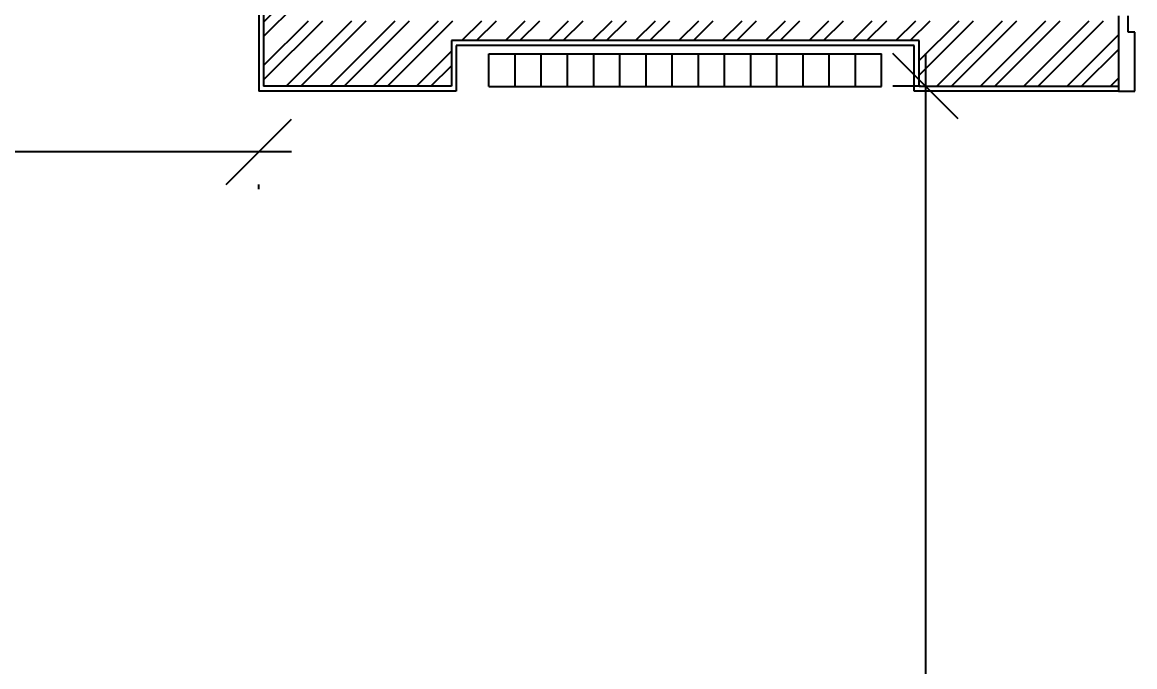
# Model space of a CAD drawing. Extents: x 0 to 47, y -4.1 to 58.5.
# Drawn here: x 3.491 to 6.891, y 10.585 to 12.555 of the extents above; entities that cross this region are included whole.
import ezdxf

# ---------------------------------------------------------------- set-up
doc = ezdxf.new("R2010")
doc.units = 0
doc.header["$MEASUREMENT"] = 0
doc.header["$PDMODE"] = 35
doc.header["$PDSIZE"] = 0.3
doc.layers.get('0').update_dxf_attribs({"linetype": 'CONTINUOUS'})
doc.layers.get('DEFPOINTS').update_dxf_attribs({"linetype": 'CONTINUOUS'})
for name, color, linetype in [('04', 4, 'CONTINUOUS'), ('a-dim', 3, 'CONTINUOUS'), ('A-HATCH-WALL', 8, 'CONTINUOUS'), ('A-PLASTER', 8, 'CONTINUOUS'), ('A-PORTE', 1, 'CONTINUOUS'), ('A-WALL', 4, 'CONTINUOUS')]:
    doc.layers.add(name, color=color, linetype=linetype)
doc.styles.add('A100-STEXT', font='Arial Regular.ttf', dxfattribs={"height": 0.25})
doc.dimstyles.new('A100-DIM', dxfattribs={"dimtxt": 0.25, "dimasz": 0.2, "dimexe": 0.1, "dimexo": 0.3, "dimgap": 0.1, "dimtad": 1, "dimlfac": 100, "dimrnd": 0.5, "dimdsep": 46, "dimtxsty": 'A100-STEXT', "dimblk1": 'OBLIQUE', "dimblk2": 'OBLIQUE', "dimsah": 1, "dimcen": -0.05, "dimdle": 0.1, "dimclrd": 15, "dimclre": 15, "dimclrt": 256, "dimadec": 0, "dimazin": 0, "dimtfac": 0.28, "dimtix": 1, "dimtmove": 2, "dimatfit": 3, "dimldrblk": 'OBLIQUE', "dimfxl": 1, "dimtolj": 1, "dimarcsym": 0})

# ---------------------------------------------------------------- blocks, each defined once
blk = doc.blocks.new('_OBLIQUE')
at = {"color": 0, "linetype": 'ByBlock'}
blk.add_line((-0.5, -0.5), (0.5, 0.5), dxfattribs=at)
blk = doc.blocks.new('*D249')
at = {"layer": 'a-dim', "color": 15, "lineweight": -2, "transparency": 16777216}
for p, q in [((4.3134, 12.159), (0.8434, 12.159)), ((0.9434, 12.045), (0.9434, 12.059)), ((4.2134, 12.045), (4.2134, 12.059))]:
    blk.add_line(p, q, dxfattribs=at)
at = {"layer": 'DEFPOINTS', "color": 0, "transparency": 16777216}
for p in [(0.9434, 12.345), (4.2134, 12.345), (0.9434, 12.159)]:
    blk.add_point(p, dxfattribs=at)
at = {"layer": 'a-dim', "color": 15, "lineweight": -2, "transparency": 16777216, "xscale": 0.2, "yscale": 0.2, "zscale": 0.2, "rotation": 180}
blk.add_blockref('_OBLIQUE', (0.9434, 12.159), dxfattribs=at)
at = {"layer": 'a-dim', "color": 15, "lineweight": -2, "transparency": 16777216, "xscale": 0.2, "yscale": 0.2, "zscale": 0.2}
blk.add_blockref('_OBLIQUE', (4.2134, 12.159), dxfattribs=at)
at = {"layer": 'a-dim', "transparency": 16777216, "insert": (2.5784, 12.3867), "char_height": 0.25, "attachment_point": 5, "style": 'A100-STEXT'}
blk.add_mtext('\\A1;327', dxfattribs=at)
blk = doc.blocks.new('*D250')
at = {"layer": 'a-dim', "color": 15, "lineweight": -2, "transparency": 16777216}
for p, q in [((6.2512, 12.46), (6.2512, 5.715)), ((6.2365, 12.36), (6.1512, 12.36)), ((6.2365, 5.815), (6.1512, 5.815))]:
    blk.add_line(p, q, dxfattribs=at)
at = {"layer": 'DEFPOINTS', "color": 0, "transparency": 16777216}
for p in [(6.5365, 12.36), (6.2512, 5.815), (6.5365, 5.815)]:
    blk.add_point(p, dxfattribs=at)
at = {"layer": 'a-dim', "color": 15, "lineweight": -2, "transparency": 16777216, "xscale": 0.2, "yscale": 0.2, "zscale": 0.2}
for p, rotation in [((6.2512, 12.36), 90), ((6.2512, 5.815), 270)]:
    blk.add_blockref('_OBLIQUE', p, dxfattribs=dict(at, rotation=rotation))
at = {"layer": 'a-dim', "transparency": 16777216, "insert": (6.0236, 9.0875), "char_height": 0.25, "attachment_point": 5, "rotation": 90, "style": 'A100-STEXT'}
blk.add_mtext('\\A1;654.5', dxfattribs=at)

msp = doc.modelspace()

# ---------------------------------------------------------------- hatches: boundary and pattern name
at = {"layer": 'A-HATCH-WALL'}
h = msp.add_hatch(dxfattribs=at)
h.set_pattern_fill('ANSI32', color=256, scale=0.25, style=0)
h.set_pattern_definition([(45, (-45.46394, -15.12777), (-0.06629126, 0.06629126), []), (45, (-45.41974, -15.12777), (-0.06629126, 0.06629126), [])])
h.paths.add_polyline_path([(4.22837, 12.85), (4.22837, 12.36), (4.80212, 12.36), (4.80212, 12.49917), (6.23212, 12.49917), (6.23212, 12.36), (6.84087, 12.36), (6.84087, 12.56), (4.32837, 12.56), (4.32837, 12.85)])

# ---------------------------------------------------------------- linework, layer by layer
at = {"layer": '04', "color": 11}
for p, q in [((4.91712, 12.45917), (6.11712, 12.45917)), ((4.91712, 12.35917), (4.91712, 12.45917)), ((4.99712, 12.35917), (4.99712, 12.45917)), ((5.07712, 12.35917), (5.07712, 12.45917)), ((5.15712, 12.35917), (5.15712, 12.45917)), ((5.23712, 12.35917), (5.23712, 12.45917)), ((5.31712, 12.35917), (5.31712, 12.45917)), ((5.39712, 12.35917), (5.39712, 12.45917)), ((5.47712, 12.35917), (5.47712, 12.45917)), ((5.55712, 12.35917), (5.55712, 12.45917)), ((5.63712, 12.35917), (5.63712, 12.45917)), ((5.71712, 12.35917), (5.71712, 12.45917)), ((5.79712, 12.35917), (5.79712, 12.45917)), ((5.87712, 12.35917), (5.87712, 12.45917)), ((5.95712, 12.35917), (5.95712, 12.45917)), ((6.03712, 12.35917), (6.03712, 12.45917)), ((6.11712, 12.35917), (6.11712, 12.45917)), ((4.91712, 12.35917), (6.11712, 12.35917))]:
    msp.add_line(p, q, dxfattribs=at)
at = {"layer": 'A-PLASTER'}
for p, q in [((4.21337, 12.835), (4.21337, 12.345)), ((6.21712, 12.48417), (4.81712, 12.48417)), ((4.81712, 12.48417), (4.81712, 12.345)), ((6.21712, 12.345), (6.21712, 12.48417)), ((4.81712, 12.345), (4.21337, 12.345)), ((6.84087, 12.345), (6.21712, 12.345))]:
    msp.add_line(p, q, dxfattribs=at)
at = {"layer": 'A-PORTE'}
for p, q in [((6.84087, 12.575), (6.84087, 12.345)), ((6.87087, 12.525), (6.87087, 12.575)), ((6.89087, 12.525), (6.87087, 12.525)), ((6.89087, 12.345), (6.89087, 12.525)), ((6.84087, 12.345), (6.89087, 12.345))]:
    msp.add_line(p, q, dxfattribs=at)
at = {"layer": 'A-WALL'}
for p, q in [((4.22837, 12.85), (4.22837, 12.36)), ((6.23212, 12.49917), (4.80212, 12.49917)), ((4.80212, 12.49917), (4.80212, 12.36)), ((6.23212, 12.36), (6.23212, 12.49917)), ((4.80212, 12.36), (4.22837, 12.36)), ((6.23212, 12.36), (6.84087, 12.36))]:
    msp.add_line(p, q, dxfattribs=at)

# ---------------------------------------------------------------- dimensions: what is measured, and where the dimension line sits
at = {"layer": 'a-dim'}
for p1, p2, distance, picture, middle in [((4.21337, 12.345), (0.94337, 12.345), 0.18602, '*D249', (2.57837, 12.38671)), ((6.53649, 12.36), (6.53649, 5.815), -0.28527, '*D250', (6.02358, 9.0875))]:
    dim = msp.add_aligned_dim(p1=p1, p2=p2, distance=distance, dimstyle='A100-DIM', dxfattribs=at)
    dim.commit()
    dim.dimension.update_dxf_attribs({"geometry": picture, "text_midpoint": middle})

doc.saveas('drawing.dxf')
